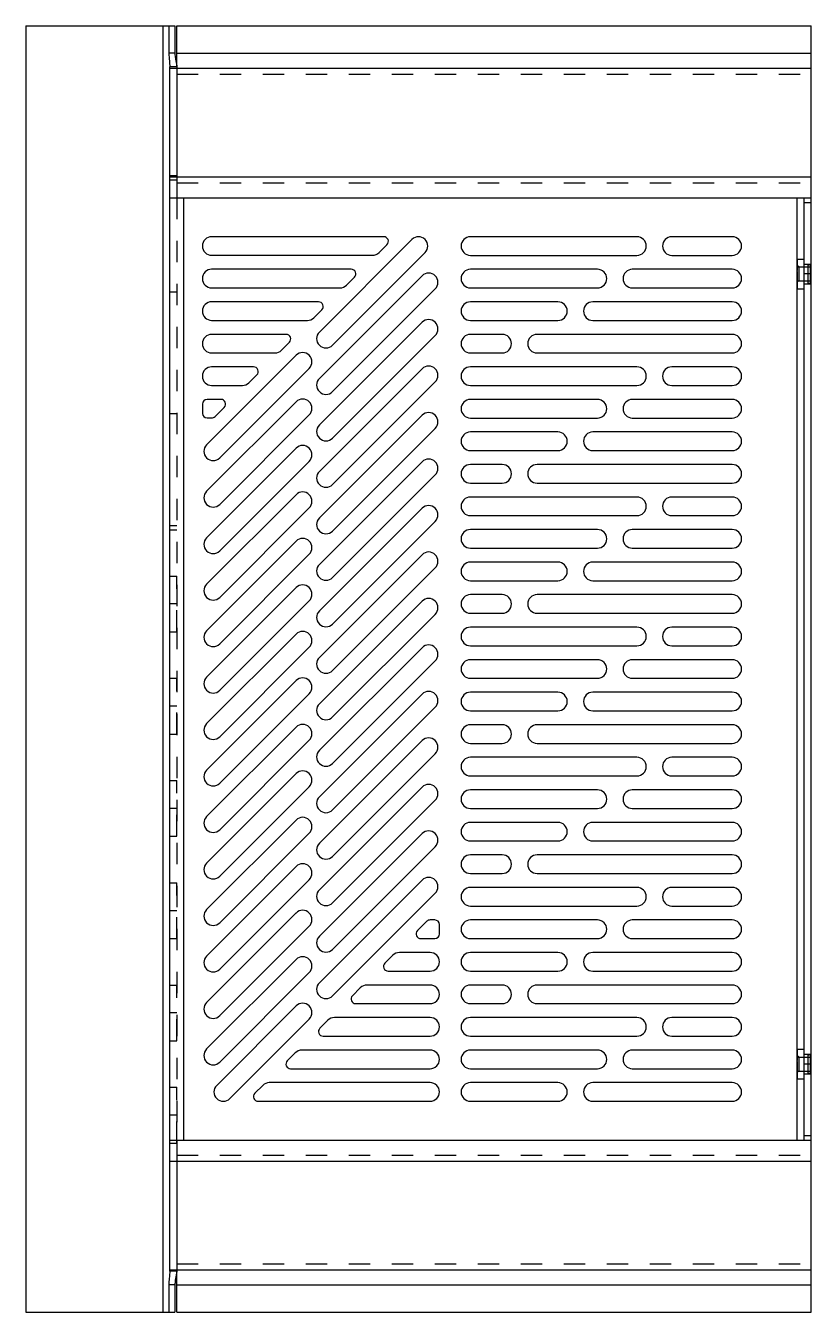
# Model space of a CAD drawing. Header units: millimetres. Extents: x -177 to 18421, y -5017 to 3255.
# Drawn here: x 7465.6 to 7634.6, y -2941.9 to -2665.1 of the extents above; entities that cross this region are included whole.
import ezdxf

# ---------------------------------------------------------------- set-up
doc = ezdxf.new("R2010")
doc.units = ezdxf.units.MM
doc.header["$LTSCALE"] = 46.255
doc.linetypes.add('HIDDEN', pattern=[0.2, 0.1, -0.1])
doc.layers.get('0').update_dxf_attribs({"linetype": 'CONTINUOUS'})
doc.layers.add('02___PRT_ALL_AXES', color=7, linetype='CONTINUOUS')
doc.layers.add('DEFAULT_2', color=8, linetype='HIDDEN')

msp = doc.modelspace()

# ---------------------------------------------------------------- linework, layer by layer
at = {"color": 7, "linetype": 'Continuous'}
for p, q in [((7465.567, -2665.137), (7465.567, -2941.94)), ((7465.567, -2665.137), (7497.665, -2665.137)), ((7495.067, -2665.137), (7495.067, -2941.94)), ((7496.366, -2665.137), (7496.366, -2671.036)), ((7498.067, -2674.011), (7498.067, -2665.137)), ((7498.067, -2665.137), (7634.567, -2665.137)), ((7634.567, -2702.155), (7634.567, -2665.137)), ((7497.665, -2671.036), (7496.366, -2671.036)), ((7498.067, -2671.036), (7634.567, -2671.036)), ((7496.567, -2933.066), (7496.567, -2674.011)), ((7498.067, -2674.011), (7496.567, -2674.011)), ((7496.567, -2674.241), (7634.567, -2674.241)), ((7496.567, -2697.652), (7634.567, -2697.652)), ((7496.567, -2702.155), (7634.567, -2702.155)), ((7499.567, -2904.921), (7499.567, -2702.155)), ((7631.567, -2718.538), (7631.567, -2702.155)), ((7633.067, -2904.921), (7633.067, -2702.155)), ((7633.067, -2703.155), (7634.567, -2703.155)), ((7542.582, -2710.535), (7505.567, -2710.535)), ((7548.653, -2711.121), (7528.738, -2731.035)), ((7541.582, -2713.95), (7543.289, -2712.242)), ((7597.067, -2710.538), (7561.238, -2710.538)), ((7617.567, -2710.538), (7604.567, -2710.538)), ((7505.567, -2714.535), (7540.167, -2714.535)), ((7531.567, -2733.864), (7551.481, -2713.95)), ((7561.238, -2714.538), (7597.067, -2714.538)), ((7604.567, -2714.538), (7617.567, -2714.538)), ((7535.582, -2717.535), (7505.567, -2717.535)), ((7588.567, -2717.538), (7561.238, -2717.538)), ((7617.567, -2717.538), (7596.067, -2717.538)), ((7631.567, -2715.515), (7631.617, -2715.515)), ((7631.567, -2715.606), (7631.617, -2715.606)), ((7631.567, -2715.682), (7631.617, -2715.682)), ((7631.567, -2716.203), (7631.617, -2716.203)), ((7631.567, -2716.215), (7631.617, -2716.215)), ((7631.567, -2716.253), (7631.617, -2716.253)), ((7631.567, -2716.26), (7631.617, -2716.26)), ((7631.567, -2716.262), (7631.617, -2716.262)), ((7631.567, -2716.273), (7631.617, -2716.273)), ((7631.567, -2716.7), (7631.617, -2716.7)), ((7631.567, -2716.762), (7631.617, -2716.762)), ((7631.567, -2716.909), (7631.617, -2716.909)), ((7631.567, -2716.996), (7631.617, -2716.996)), ((7631.567, -2717.152), (7631.617, -2717.152)), ((7631.567, -2717.22), (7631.617, -2717.22)), ((7631.567, -2718.157), (7631.617, -2718.157)), ((7631.567, -2718.172), (7631.617, -2718.172)), ((7631.617, -2715.682), (7631.617, -2715.515)), ((7631.617, -2716.273), (7631.617, -2716.203)), ((7631.617, -2716.7), (7631.617, -2716.762)), ((7631.617, -2716.909), (7631.617, -2716.996)), ((7631.617, -2717.152), (7631.617, -2717.22)), ((7631.617, -2718.259), (7631.617, -2718.157)), ((7550.824, -2718.95), (7528.738, -2741.035)), ((7534.582, -2720.95), (7536.289, -2719.242)), ((7631.567, -2718.259), (7631.617, -2718.259)), ((7505.567, -2721.535), (7533.167, -2721.535)), ((7531.567, -2743.864), (7553.653, -2721.778)), ((7561.238, -2721.538), (7588.567, -2721.538)), ((7596.067, -2721.538), (7617.567, -2721.538)), ((7631.567, -2888.538), (7631.567, -2721.713)), ((7528.582, -2724.535), (7505.567, -2724.535)), ((7527.582, -2727.95), (7529.289, -2726.242)), ((7580.067, -2724.538), (7561.238, -2724.538)), ((7617.567, -2724.538), (7587.567, -2724.538)), ((7505.567, -2728.535), (7526.167, -2728.535)), ((7550.824, -2728.95), (7528.738, -2751.035)), ((7561.238, -2728.538), (7580.067, -2728.538)), ((7587.567, -2728.538), (7617.567, -2728.538)), ((7521.582, -2731.535), (7505.567, -2731.535)), ((7531.567, -2753.864), (7553.653, -2731.778)), ((7568.067, -2731.538), (7561.238, -2731.538)), ((7617.567, -2731.538), (7575.567, -2731.538)), ((7520.582, -2734.95), (7522.289, -2733.242)), ((7523.738, -2736.035), (7504.481, -2755.293)), ((7505.567, -2735.535), (7519.167, -2735.535)), ((7561.238, -2735.538), (7568.067, -2735.538)), ((7575.567, -2735.538), (7617.567, -2735.538)), ((7514.582, -2738.535), (7505.567, -2738.535)), ((7507.31, -2758.121), (7526.567, -2738.864)), ((7513.582, -2741.95), (7515.289, -2740.242)), ((7550.824, -2738.95), (7528.738, -2761.035)), ((7597.067, -2738.538), (7561.238, -2738.538)), ((7617.567, -2738.538), (7604.567, -2738.538)), ((7505.567, -2742.535), (7512.167, -2742.535)), ((7531.567, -2763.864), (7553.653, -2741.778)), ((7561.238, -2742.538), (7597.067, -2742.538)), ((7604.567, -2742.538), (7617.567, -2742.538)), ((7507.582, -2745.535), (7504.567, -2745.535)), ((7588.567, -2745.538), (7561.238, -2745.538)), ((7617.567, -2745.538), (7596.067, -2745.538)), ((7503.567, -2746.535), (7503.567, -2748.535)), ((7523.738, -2746.035), (7504.481, -2765.293)), ((7506.289, -2749.242), (7508.289, -2747.242)), ((7504.567, -2749.535), (7505.582, -2749.535)), ((7507.31, -2768.121), (7526.567, -2748.864)), ((7550.824, -2748.95), (7528.738, -2771.035)), ((7561.238, -2749.538), (7588.567, -2749.538)), ((7596.067, -2749.538), (7617.567, -2749.538)), ((7531.567, -2773.864), (7553.653, -2751.778)), ((7580.067, -2752.538), (7561.238, -2752.538)), ((7617.567, -2752.538), (7587.567, -2752.538)), ((7523.738, -2756.035), (7504.481, -2775.293)), ((7561.238, -2756.538), (7580.067, -2756.538)), ((7587.567, -2756.538), (7617.567, -2756.538)), ((7507.31, -2778.121), (7526.567, -2758.864)), ((7550.824, -2758.95), (7528.738, -2781.035)), ((7568.067, -2759.538), (7561.238, -2759.538)), ((7617.567, -2759.538), (7575.567, -2759.538)), ((7531.567, -2783.864), (7553.653, -2761.778)), ((7561.238, -2763.538), (7568.067, -2763.538)), ((7575.567, -2763.538), (7617.567, -2763.538)), ((7523.738, -2766.035), (7504.481, -2785.293)), ((7597.067, -2766.538), (7561.238, -2766.538)), ((7617.567, -2766.538), (7604.567, -2766.538)), ((7507.31, -2788.121), (7526.567, -2768.864)), ((7550.824, -2768.95), (7528.738, -2791.035)), ((7561.238, -2770.538), (7597.067, -2770.538)), ((7604.567, -2770.538), (7617.567, -2770.538)), ((7531.567, -2793.864), (7553.653, -2771.778)), ((7588.567, -2773.538), (7561.238, -2773.538)), ((7617.567, -2773.538), (7596.067, -2773.538)), ((7523.738, -2776.035), (7504.481, -2795.293)), ((7507.31, -2798.121), (7526.567, -2778.864)), ((7550.824, -2778.95), (7528.738, -2801.035)), ((7561.238, -2777.538), (7588.567, -2777.538)), ((7596.067, -2777.538), (7617.567, -2777.538)), ((7531.567, -2803.864), (7553.653, -2781.778)), ((7580.067, -2780.538), (7561.238, -2780.538)), ((7617.567, -2780.538), (7587.567, -2780.538)), ((7561.238, -2784.538), (7580.067, -2784.538)), ((7587.567, -2784.538), (7617.567, -2784.538)), ((7523.738, -2786.035), (7504.481, -2805.293)), ((7507.31, -2808.121), (7526.567, -2788.864)), ((7550.824, -2788.95), (7528.738, -2811.035)), ((7568.067, -2787.538), (7561.238, -2787.538)), ((7617.567, -2787.538), (7575.567, -2787.538)), ((7531.567, -2813.864), (7553.653, -2791.778)), ((7561.238, -2791.538), (7568.067, -2791.538)), ((7575.567, -2791.538), (7617.567, -2791.538)), ((7597.067, -2794.538), (7561.238, -2794.538)), ((7617.567, -2794.538), (7604.567, -2794.538)), ((7523.738, -2796.035), (7504.481, -2815.293)), ((7507.31, -2818.121), (7526.567, -2798.864)), ((7550.824, -2798.95), (7528.738, -2821.035)), ((7561.238, -2798.538), (7597.067, -2798.538)), ((7604.567, -2798.538), (7617.567, -2798.538)), ((7531.567, -2823.864), (7553.653, -2801.778)), ((7588.567, -2801.538), (7561.238, -2801.538)), ((7617.567, -2801.538), (7596.067, -2801.538)), ((7523.738, -2806.035), (7504.481, -2825.293)), ((7561.238, -2805.538), (7588.567, -2805.538)), ((7596.067, -2805.538), (7617.567, -2805.538)), ((7507.31, -2828.121), (7526.567, -2808.864)), ((7550.824, -2808.95), (7528.738, -2831.035)), ((7580.067, -2808.538), (7561.238, -2808.538)), ((7617.567, -2808.538), (7587.567, -2808.538)), ((7531.567, -2833.864), (7553.653, -2811.778)), ((7561.238, -2812.538), (7580.067, -2812.538)), ((7587.567, -2812.538), (7617.567, -2812.538)), ((7523.738, -2816.035), (7504.481, -2835.293)), ((7568.067, -2815.538), (7561.238, -2815.538)), ((7617.567, -2815.538), (7575.567, -2815.538)), ((7507.31, -2838.121), (7526.567, -2818.864)), ((7550.824, -2818.95), (7528.738, -2841.035)), ((7561.238, -2819.538), (7568.067, -2819.538)), ((7575.567, -2819.538), (7617.567, -2819.538)), ((7531.567, -2843.864), (7553.653, -2821.778)), ((7597.067, -2822.538), (7561.238, -2822.538)), ((7617.567, -2822.538), (7604.567, -2822.538)), ((7523.738, -2826.035), (7504.481, -2845.293)), ((7507.31, -2848.121), (7526.567, -2828.864)), ((7561.238, -2826.538), (7597.067, -2826.538)), ((7604.567, -2826.538), (7617.567, -2826.538)), ((7550.824, -2828.95), (7528.738, -2851.035)), ((7588.567, -2829.538), (7561.238, -2829.538)), ((7617.567, -2829.538), (7596.067, -2829.538)), ((7531.567, -2853.864), (7553.653, -2831.778)), ((7561.238, -2833.538), (7588.567, -2833.538)), ((7596.067, -2833.538), (7617.567, -2833.538)), ((7523.738, -2836.035), (7504.481, -2855.293)), ((7580.067, -2836.538), (7561.238, -2836.538)), ((7617.567, -2836.538), (7587.567, -2836.538)), ((7507.31, -2858.121), (7526.567, -2838.864)), ((7550.824, -2838.95), (7528.738, -2861.035)), ((7531.567, -2863.864), (7553.653, -2841.778)), ((7561.238, -2840.538), (7580.067, -2840.538)), ((7587.567, -2840.538), (7617.567, -2840.538)), ((7568.067, -2843.538), (7561.238, -2843.538)), ((7617.567, -2843.538), (7575.567, -2843.538)), ((7523.738, -2846.035), (7504.481, -2865.293)), ((7561.238, -2847.538), (7568.067, -2847.538)), ((7575.567, -2847.538), (7617.567, -2847.538)), ((7507.31, -2868.121), (7526.567, -2848.864)), ((7550.824, -2848.95), (7528.738, -2871.035)), ((7597.067, -2850.538), (7561.238, -2850.538)), ((7617.567, -2850.538), (7604.567, -2850.538)), ((7531.567, -2873.864), (7553.653, -2851.778)), ((7523.738, -2856.035), (7504.481, -2875.293)), ((7561.238, -2854.538), (7597.067, -2854.538)), ((7604.567, -2854.538), (7617.567, -2854.538)), ((7507.31, -2878.121), (7526.567, -2858.864)), ((7551.845, -2857.828), (7549.845, -2859.828)), ((7553.567, -2857.535), (7552.552, -2857.535)), ((7554.567, -2860.535), (7554.567, -2858.535)), ((7588.567, -2857.538), (7561.238, -2857.538)), ((7617.567, -2857.538), (7596.067, -2857.538)), ((7550.552, -2861.535), (7553.567, -2861.535)), ((7561.238, -2861.538), (7588.567, -2861.538)), ((7596.067, -2861.538), (7617.567, -2861.538)), ((7552.567, -2864.535), (7545.966, -2864.535)), ((7580.067, -2864.538), (7561.238, -2864.538)), ((7617.567, -2864.538), (7587.567, -2864.538)), ((7523.738, -2866.035), (7504.481, -2885.293)), ((7544.552, -2865.121), (7542.845, -2866.828)), ((7507.31, -2888.121), (7526.567, -2868.864)), ((7543.552, -2868.535), (7552.567, -2868.535)), ((7561.238, -2868.538), (7580.067, -2868.538)), ((7587.567, -2868.538), (7617.567, -2868.538)), ((7537.552, -2872.121), (7535.845, -2873.828)), ((7552.567, -2871.535), (7538.966, -2871.535)), ((7568.067, -2871.538), (7561.238, -2871.538)), ((7617.567, -2871.538), (7575.567, -2871.538)), ((7536.552, -2875.535), (7552.567, -2875.535)), ((7561.238, -2875.538), (7568.067, -2875.538)), ((7575.567, -2875.538), (7617.567, -2875.538)), ((7523.738, -2876.035), (7506.653, -2893.121)), ((7552.567, -2878.535), (7531.966, -2878.535)), ((7597.067, -2878.538), (7561.238, -2878.538)), ((7617.567, -2878.538), (7604.567, -2878.538)), ((7509.481, -2895.95), (7526.567, -2878.864)), ((7530.552, -2879.121), (7528.845, -2880.828)), ((7529.552, -2882.535), (7552.567, -2882.535)), ((7561.238, -2882.538), (7597.067, -2882.538)), ((7604.567, -2882.538), (7617.567, -2882.538)), ((7523.552, -2886.121), (7521.845, -2887.828)), ((7552.567, -2885.535), (7524.966, -2885.535)), ((7588.567, -2885.538), (7561.238, -2885.538)), ((7617.567, -2885.538), (7596.067, -2885.538)), ((7631.567, -2885.515), (7631.617, -2885.515)), ((7631.567, -2885.606), (7631.617, -2885.606)), ((7631.567, -2885.682), (7631.617, -2885.682)), ((7631.567, -2886.203), (7631.617, -2886.203)), ((7631.567, -2886.215), (7631.617, -2886.215)), ((7631.567, -2886.253), (7631.617, -2886.253)), ((7631.567, -2886.26), (7631.617, -2886.26)), ((7631.567, -2886.262), (7631.617, -2886.262)), ((7631.567, -2886.273), (7631.617, -2886.273)), ((7631.567, -2886.7), (7631.617, -2886.7)), ((7631.567, -2886.762), (7631.617, -2886.762)), ((7631.567, -2886.909), (7631.617, -2886.909)), ((7631.567, -2886.996), (7631.617, -2886.996)), ((7631.617, -2885.682), (7631.617, -2885.515)), ((7631.617, -2886.273), (7631.617, -2886.203)), ((7631.617, -2886.7), (7631.617, -2886.762)), ((7631.617, -2886.909), (7631.617, -2886.996)), ((7522.552, -2889.535), (7552.567, -2889.535)), ((7561.238, -2889.538), (7588.567, -2889.538)), ((7596.067, -2889.538), (7617.567, -2889.538)), ((7631.567, -2887.152), (7631.617, -2887.152)), ((7631.567, -2887.22), (7631.617, -2887.22)), ((7631.567, -2888.157), (7631.617, -2888.157)), ((7631.567, -2888.172), (7631.617, -2888.172)), ((7631.567, -2888.259), (7631.617, -2888.259)), ((7631.617, -2887.152), (7631.617, -2887.22)), ((7631.617, -2888.259), (7631.617, -2888.157)), ((7552.567, -2892.535), (7517.966, -2892.535)), ((7580.067, -2892.538), (7561.238, -2892.538)), ((7617.567, -2892.538), (7587.567, -2892.538)), ((7631.567, -2904.921), (7631.567, -2891.713)), ((7516.552, -2893.121), (7514.845, -2894.828)), ((7515.552, -2896.535), (7552.567, -2896.535)), ((7561.238, -2896.538), (7580.067, -2896.538)), ((7587.567, -2896.538), (7617.567, -2896.538)), ((7496.567, -2904.921), (7634.567, -2904.921)), ((7633.067, -2903.921), (7634.567, -2903.921)), ((7634.567, -2941.94), (7634.567, -2904.921)), ((7496.567, -2909.425), (7634.567, -2909.425)), ((7496.567, -2932.836), (7634.567, -2932.836)), ((7498.067, -2933.066), (7496.567, -2933.066)), ((7498.067, -2941.94), (7498.067, -2933.066)), ((7497.665, -2936.041), (7496.366, -2936.041)), ((7496.366, -2936.041), (7496.366, -2941.94)), ((7498.067, -2936.041), (7634.567, -2936.041)), ((7465.567, -2941.94), (7497.665, -2941.94)), ((7498.067, -2941.94), (7634.567, -2941.94))]:
    msp.add_line(p, q, dxfattribs=at)
at = {"color": 3, "linetype": 'Continuous'}
for p, q in [((7497.665, -2665.137), (7497.665, -2671.036)), ((7498.067, -2674.011), (7498.067, -2702.155)), ((7634.567, -2904.921), (7634.567, -2702.155)), ((7498.067, -2904.921), (7498.067, -2933.066)), ((7497.665, -2936.041), (7497.665, -2941.94))]:
    msp.add_line(p, q, dxfattribs=at)
at = {"color": 7, "linetype": 'Continuous'}
for centre, radius, start, end in [((7505.567, -2712.535), 2, 90, 270), ((7542.582, -2711.535), 1, 315, 90), ((7550.067, -2712.535), 2, 315, 135), ((7561.238, -2712.538), 2, 90, 270), ((7597.067, -2712.538), 2, 270, 90), ((7604.567, -2712.538), 2, 90, 270), ((7617.567, -2712.538), 2, 270, 90), ((7540.167, -2712.535), 2, 270, 315), ((7505.567, -2719.535), 2, 90, 270), ((7535.582, -2718.535), 1, 315, 90), ((7561.238, -2719.538), 2, 90, 270), ((7588.567, -2719.538), 2, 270, 90), ((7596.067, -2719.538), 2, 90, 270), ((7617.567, -2719.538), 2, 270, 90), ((7533.167, -2719.535), 2, 270, 315), ((7552.238, -2720.364), 2, 315, 135), ((7505.567, -2726.535), 2, 90, 270), ((7528.582, -2725.535), 1, 315, 90), ((7561.238, -2726.538), 2, 90, 270), ((7580.067, -2726.538), 2, 270, 90), ((7587.567, -2726.538), 2, 90, 270), ((7617.567, -2726.538), 2, 270, 90), ((7526.167, -2726.535), 2, 270, 315), ((7552.238, -2730.364), 2, 315, 135), ((7505.567, -2733.535), 2, 90, 270), ((7521.582, -2732.535), 1, 315, 90), ((7530.153, -2732.45), 2, 135, 315), ((7561.238, -2733.538), 2, 90, 270), ((7568.067, -2733.538), 2, 270, 90), ((7575.567, -2733.538), 2, 90, 270), ((7617.567, -2733.538), 2, 270, 90), ((7519.167, -2733.535), 2, 270, 315), ((7525.153, -2737.45), 2, 315, 135), ((7505.567, -2740.535), 2, 90, 270), ((7514.582, -2739.535), 1, 315, 90), ((7552.238, -2740.364), 2, 315, 135), ((7561.238, -2740.538), 2, 90, 270), ((7597.067, -2740.538), 2, 270, 90), ((7604.567, -2740.538), 2, 90, 270), ((7617.567, -2740.538), 2, 270, 90), ((7512.167, -2740.535), 2, 270, 315), ((7530.153, -2742.45), 2, 135, 315), ((7504.567, -2746.535), 1, 90, 180), ((7507.582, -2746.535), 1, 315, 90), ((7525.153, -2747.45), 2, 315, 135), ((7561.238, -2747.538), 2, 90, 270), ((7588.567, -2747.538), 2, 270, 90), ((7596.067, -2747.538), 2, 90, 270), ((7617.567, -2747.538), 2, 270, 90), ((7504.567, -2748.535), 1, 180, 270), ((7552.238, -2750.364), 2, 315, 135), ((7505.582, -2748.535), 1, 270, 315), ((7530.153, -2752.45), 2, 135, 315), ((7561.238, -2754.538), 2, 90, 270), ((7580.067, -2754.538), 2, 270, 90), ((7587.567, -2754.538), 2, 90, 270), ((7617.567, -2754.538), 2, 270, 90), ((7505.895, -2756.707), 2, 135, 315), ((7525.153, -2757.45), 2, 315, 135), ((7552.238, -2760.364), 2, 315, 135), ((7561.238, -2761.538), 2, 90, 270), ((7568.067, -2761.538), 2, 270, 90), ((7575.567, -2761.538), 2, 90, 270), ((7617.567, -2761.538), 2, 270, 90), ((7530.153, -2762.45), 2, 135, 315), ((7505.895, -2766.707), 2, 135, 315), ((7525.153, -2767.45), 2, 315, 135), ((7561.238, -2768.538), 2, 90, 270), ((7597.067, -2768.538), 2, 270, 90), ((7604.567, -2768.538), 2, 90, 270), ((7617.567, -2768.538), 2, 270, 90), ((7552.238, -2770.364), 2, 315, 135), ((7530.153, -2772.45), 2, 135, 315), ((7561.238, -2775.538), 2, 90, 270), ((7588.567, -2775.538), 2, 270, 90), ((7596.067, -2775.538), 2, 90, 270), ((7617.567, -2775.538), 2, 270, 90), ((7505.895, -2776.707), 2, 135, 315), ((7525.153, -2777.45), 2, 315, 135), ((7552.238, -2780.364), 2, 315, 135), ((7530.153, -2782.45), 2, 135, 315), ((7561.238, -2782.538), 2, 90, 270), ((7580.067, -2782.538), 2, 270, 90), ((7587.567, -2782.538), 2, 90, 270), ((7617.567, -2782.538), 2, 270, 90), ((7505.895, -2786.707), 2, 135, 315), ((7525.153, -2787.45), 2, 315, 135), ((7552.238, -2790.364), 2, 315, 135), ((7561.238, -2789.538), 2, 90, 270), ((7568.067, -2789.538), 2, 270, 90), ((7575.567, -2789.538), 2, 90, 270), ((7617.567, -2789.538), 2, 270, 90), ((7530.153, -2792.45), 2, 135, 315), ((7505.895, -2796.707), 2, 135, 315), ((7525.153, -2797.45), 2, 315, 135), ((7561.238, -2796.538), 2, 90, 270), ((7597.067, -2796.538), 2, 270, 90), ((7604.567, -2796.538), 2, 90, 270), ((7617.567, -2796.538), 2, 270, 90), ((7552.238, -2800.364), 2, 315, 135), ((7530.153, -2802.45), 2, 135, 315), ((7561.238, -2803.538), 2, 90, 270), ((7588.567, -2803.538), 2, 270, 90), ((7596.067, -2803.538), 2, 90, 270), ((7617.567, -2803.538), 2, 270, 90), ((7505.895, -2806.707), 2, 135, 315), ((7525.153, -2807.45), 2, 315, 135), ((7552.238, -2810.364), 2, 315, 135), ((7561.238, -2810.538), 2, 90, 270), ((7580.067, -2810.538), 2, 270, 90), ((7587.567, -2810.538), 2, 90, 270), ((7617.567, -2810.538), 2, 270, 90), ((7530.153, -2812.45), 2, 135, 315), ((7505.895, -2816.707), 2, 135, 315), ((7525.153, -2817.45), 2, 315, 135), ((7561.238, -2817.538), 2, 90, 270), ((7568.067, -2817.538), 2, 270, 90), ((7575.567, -2817.538), 2, 90, 270), ((7617.567, -2817.538), 2, 270, 90), ((7552.238, -2820.364), 2, 315, 135), ((7530.153, -2822.45), 2, 135, 315), ((7561.238, -2824.538), 2, 90, 270), ((7597.067, -2824.538), 2, 270, 90), ((7604.567, -2824.538), 2, 90, 270), ((7617.567, -2824.538), 2, 270, 90), ((7505.895, -2826.707), 2, 135, 315), ((7525.153, -2827.45), 2, 315, 135), ((7552.238, -2830.364), 2, 315, 135), ((7530.153, -2832.45), 2, 135, 315), ((7561.238, -2831.538), 2, 90, 270), ((7588.567, -2831.538), 2, 270, 90), ((7596.067, -2831.538), 2, 90, 270), ((7617.567, -2831.538), 2, 270, 90), ((7505.895, -2836.707), 2, 135, 315), ((7525.153, -2837.45), 2, 315, 135), ((7561.238, -2838.538), 2, 90, 270), ((7580.067, -2838.538), 2, 270, 90), ((7587.567, -2838.538), 2, 90, 270), ((7617.567, -2838.538), 2, 270, 90), ((7552.238, -2840.364), 2, 315, 135), ((7530.153, -2842.45), 2, 135, 315), ((7505.895, -2846.707), 2, 135, 315), ((7525.153, -2847.45), 2, 315, 135), ((7561.238, -2845.538), 2, 90, 270), ((7568.067, -2845.538), 2, 270, 90), ((7575.567, -2845.538), 2, 90, 270), ((7617.567, -2845.538), 2, 270, 90), ((7530.153, -2852.45), 2, 135, 315), ((7552.238, -2850.364), 2, 315, 135), ((7561.238, -2852.538), 2, 90, 270), ((7597.067, -2852.538), 2, 270, 90), ((7604.567, -2852.538), 2, 90, 270), ((7617.567, -2852.538), 2, 270, 90), ((7505.895, -2856.707), 2, 135, 315), ((7525.153, -2857.45), 2, 315, 135), ((7552.552, -2858.535), 1, 90, 135), ((7553.567, -2858.535), 1, 0, 90), ((7561.238, -2859.538), 2, 90, 270), ((7588.567, -2859.538), 2, 270, 90), ((7596.067, -2859.538), 2, 90, 270), ((7617.567, -2859.538), 2, 270, 90), ((7530.153, -2862.45), 2, 135, 315), ((7550.552, -2860.535), 1, 135, 270), ((7553.567, -2860.535), 1, 270, 0), ((7545.966, -2866.535), 2, 90, 135), ((7552.567, -2866.535), 2, 270, 90), ((7561.238, -2866.538), 2, 90, 270), ((7580.067, -2866.538), 2, 270, 90), ((7587.567, -2866.538), 2, 90, 270), ((7617.567, -2866.538), 2, 270, 90), ((7505.895, -2866.707), 2, 135, 315), ((7525.153, -2867.45), 2, 315, 135), ((7543.552, -2867.535), 1, 135, 270), ((7530.153, -2872.45), 2, 135, 315), ((7538.966, -2873.535), 2, 90, 135), ((7552.567, -2873.535), 2, 270, 90), ((7561.238, -2873.538), 2, 90, 270), ((7568.067, -2873.538), 2, 270, 90), ((7575.567, -2873.538), 2, 90, 270), ((7617.567, -2873.538), 2, 270, 90), ((7505.895, -2876.707), 2, 135, 315), ((7525.153, -2877.45), 2, 315, 135), ((7536.552, -2874.535), 1, 135, 270), ((7531.966, -2880.535), 2, 90, 135), ((7552.567, -2880.535), 2, 270, 90), ((7561.238, -2880.538), 2, 90, 270), ((7597.067, -2880.538), 2, 270, 90), ((7604.567, -2880.538), 2, 90, 270), ((7617.567, -2880.538), 2, 270, 90), ((7529.552, -2881.535), 1, 135, 270), ((7505.895, -2886.707), 2, 135, 315), ((7524.966, -2887.535), 2, 90, 135), ((7552.567, -2887.535), 2, 270, 90), ((7561.238, -2887.538), 2, 90, 270), ((7588.567, -2887.538), 2, 270, 90), ((7596.067, -2887.538), 2, 90, 270), ((7617.567, -2887.538), 2, 270, 90), ((7522.552, -2888.535), 1, 135, 270), ((7517.966, -2894.535), 2, 90, 135), ((7552.567, -2894.535), 2, 270, 90), ((7561.238, -2894.538), 2, 90, 270), ((7580.067, -2894.538), 2, 270, 90), ((7587.567, -2894.538), 2, 90, 270), ((7617.567, -2894.538), 2, 270, 90), ((7508.067, -2894.535), 2, 135, 315), ((7515.552, -2895.535), 1, 135, 270)]:
    msp.add_arc(centre, radius, start, end, dxfattribs=at)
for points, knots in [([(7496.366, -2671.036), (7496.366, -2671.598), (7496.434, -2672.591), (7496.567, -2673.579), (7496.567, -2674.011)], [0, 0, 0, 0, 0.565601, 1, 1, 1, 1]), ([(7496.552, -2933.434), (7496.524, -2933.817), (7496.419, -2934.682), (7496.366, -2935.553), (7496.366, -2936.041)], [0, 0, 0, 0, 0.4408214, 1, 1, 1, 1])]:
    msp.add_open_spline(points, degree=3, knots=knots, dxfattribs=at)
at = {"color": 3, "linetype": 'Continuous'}
for points, knots in [([(7497.665, -2671.036), (7497.665, -2671.156), (7497.678, -2671.616), (7497.74, -2672.074), (7497.8, -2672.409)], [0, 0, 0, 0, 0.2600333, 1, 1, 1, 1]), ([(7497.92, -2673.015), (7497.939, -2673.108), (7498.006, -2673.436), (7498.067, -2673.77), (7498.067, -2674.011)], [0, 0, 0, 0, 0.2819204, 1, 1, 1, 1]), ([(7497.962, -2933.858), (7497.946, -2933.934), (7497.879, -2934.263), (7497.812, -2934.592), (7497.77, -2934.846)], [0, 0, 0, 0, 0.2324478, 1, 1, 1, 1]), ([(7497.77, -2934.846), (7497.755, -2934.938), (7497.695, -2935.333), (7497.665, -2935.734), (7497.665, -2936.041)], [0, 0, 0, 0, 0.2334108, 1, 1, 1, 1])]:
    msp.add_open_spline(points, degree=3, knots=knots, dxfattribs=at)
for points in [[(7497.8, -2672.409), (7497.837, -2672.611), (7497.879, -2672.813), (7497.92, -2673.015)], [(7498.037, -2933.434), (7498.016, -2933.576), (7497.99, -2933.717), (7497.962, -2933.858)], [(7498.067, -2933.066), (7498.067, -2933.189), (7498.054, -2933.312), (7498.037, -2933.434)]]:
    msp.add_open_spline(points, degree=3, dxfattribs=at)
at = {"color": 7, "linetype": 'Continuous'}
msp.add_open_spline([(7496.567, -2933.066), (7496.567, -2933.188), (7496.56, -2933.311), (7496.552, -2933.434)], degree=3, dxfattribs=at)
at = {"layer": '02___PRT_ALL_AXES', "color": 7, "linetype": 'Continuous'}
for p, q in [((7631.567, -2715.363), (7633.067, -2715.363)), ((7631.567, -2718.538), (7631.567, -2721.713)), ((7631.567, -2721.713), (7633.067, -2721.713)), ((7631.567, -2885.363), (7633.067, -2885.363)), ((7631.567, -2888.538), (7631.567, -2891.713)), ((7631.567, -2891.713), (7633.067, -2891.713))]:
    msp.add_line(p, q, dxfattribs=at)
at = {"layer": '02___PRT_ALL_AXES', "color": 8, "linetype": 'HIDDEN'}
for p, q in [((7633.067, -2721.713), (7633.067, -2715.363)), ((7631.867, -2717.038), (7634.437, -2717.038)), ((7633.067, -2716.428), (7633.917, -2716.428)), ((7633.067, -2716.438), (7634.567, -2716.438)), ((7633.917, -2716.628), (7634.307, -2716.428)), ((7633.917, -2720.648), (7633.917, -2716.428)), ((7634.307, -2716.428), (7634.307, -2720.648)), ((7634.307, -2716.428), (7634.437, -2716.428)), ((7634.437, -2720.648), (7634.437, -2716.428)), ((7634.567, -2720.638), (7634.567, -2716.438)), ((7631.867, -2720.038), (7634.437, -2720.038)), ((7634.567, -2718.538), (7633.067, -2718.538)), ((7633.067, -2720.638), (7634.567, -2720.638)), ((7633.067, -2720.648), (7633.917, -2720.648)), ((7633.917, -2720.448), (7634.307, -2720.648)), ((7634.307, -2720.648), (7634.437, -2720.648)), ((7496.567, -2795.538), (7496.567, -2783.538)), ((7496.567, -2783.538), (7498.067, -2783.538)), ((7498.067, -2795.538), (7498.067, -2783.538)), ((7498.067, -2789.538), (7496.567, -2789.538)), ((7496.567, -2795.538), (7498.067, -2795.538)), ((7496.567, -2817.538), (7496.567, -2805.538)), ((7496.567, -2805.538), (7498.067, -2805.538)), ((7498.067, -2817.538), (7498.067, -2805.538)), ((7498.067, -2811.538), (7496.567, -2811.538)), ((7496.567, -2817.538), (7498.067, -2817.538)), ((7496.567, -2839.538), (7496.567, -2827.538)), ((7496.567, -2827.538), (7498.067, -2827.538)), ((7498.067, -2839.538), (7498.067, -2827.538)), ((7498.067, -2833.538), (7496.567, -2833.538)), ((7496.567, -2839.538), (7498.067, -2839.538)), ((7496.567, -2861.538), (7496.567, -2849.538)), ((7496.567, -2849.538), (7498.067, -2849.538)), ((7498.067, -2861.538), (7498.067, -2849.538)), ((7498.067, -2855.538), (7496.567, -2855.538)), ((7496.567, -2861.538), (7498.067, -2861.538)), ((7496.567, -2871.538), (7498.067, -2871.538)), ((7496.567, -2883.538), (7496.567, -2871.538)), ((7498.067, -2883.538), (7498.067, -2871.538)), ((7498.067, -2877.538), (7496.567, -2877.538)), ((7496.567, -2883.538), (7498.067, -2883.538)), ((7631.867, -2887.038), (7634.437, -2887.038)), ((7633.067, -2891.713), (7633.067, -2885.363)), ((7633.067, -2886.428), (7633.917, -2886.428)), ((7633.067, -2886.438), (7634.567, -2886.438)), ((7633.917, -2890.648), (7633.917, -2886.428)), ((7633.917, -2886.628), (7634.307, -2886.428)), ((7634.307, -2886.428), (7634.437, -2886.428)), ((7634.307, -2886.428), (7634.307, -2890.648)), ((7634.437, -2890.648), (7634.437, -2886.428)), ((7634.567, -2890.638), (7634.567, -2886.438)), ((7634.567, -2888.538), (7633.067, -2888.538)), ((7631.867, -2890.038), (7634.437, -2890.038)), ((7633.067, -2890.638), (7634.567, -2890.638)), ((7633.067, -2890.648), (7633.917, -2890.648)), ((7633.917, -2890.448), (7634.307, -2890.648)), ((7634.307, -2890.648), (7634.437, -2890.648)), ((7496.567, -2893.538), (7498.067, -2893.538)), ((7496.567, -2905.538), (7496.567, -2893.538)), ((7498.067, -2905.538), (7498.067, -2893.538)), ((7498.067, -2899.538), (7496.567, -2899.538)), ((7496.567, -2905.538), (7498.067, -2905.538))]:
    msp.add_line(p, q, dxfattribs=at)
at = {"layer": 'DEFAULT_2', "color": 8, "linetype": 'HIDDEN'}
for p, q in [((7498.067, -2675.54), (7634.567, -2675.54)), ((7498.067, -2697.438), (7496.567, -2697.438)), ((7498.067, -2698.359), (7496.567, -2698.359)), ((7498.067, -2698.951), (7634.567, -2698.951)), ((7498.067, -2702.155), (7498.067, -2904.921)), ((7631.567, -2715.737), (7631.617, -2715.737)), ((7631.567, -2715.774), (7631.617, -2715.774)), ((7631.567, -2716.055), (7631.617, -2716.055)), ((7631.567, -2716.105), (7631.617, -2716.105)), ((7631.567, -2716.12), (7631.617, -2716.12)), ((7631.567, -2716.137), (7631.617, -2716.137)), ((7631.567, -2716.179), (7631.617, -2716.179)), ((7631.567, -2716.181), (7631.617, -2716.181)), ((7631.567, -2716.185), (7631.617, -2716.185)), ((7631.567, -2716.186), (7631.617, -2716.186)), ((7631.567, -2716.207), (7631.617, -2716.207)), ((7631.567, -2716.21), (7631.617, -2716.21)), ((7631.567, -2716.213), (7631.617, -2716.213)), ((7631.567, -2716.219), (7631.617, -2716.219)), ((7631.567, -2716.246), (7631.617, -2716.246)), ((7631.567, -2716.289), (7631.617, -2716.289)), ((7631.567, -2716.296), (7631.617, -2716.296)), ((7631.567, -2716.302), (7631.617, -2716.302)), ((7631.567, -2716.303), (7631.617, -2716.303)), ((7631.567, -2716.314), (7631.617, -2716.314)), ((7631.567, -2716.315), (7631.617, -2716.315)), ((7631.567, -2716.322), (7631.617, -2716.322)), ((7631.567, -2716.341), (7631.617, -2716.341)), ((7631.567, -2716.357), (7631.617, -2716.357)), ((7631.567, -2716.358), (7631.617, -2716.358)), ((7631.567, -2716.368), (7631.617, -2716.368)), ((7631.567, -2716.381), (7631.617, -2716.381)), ((7631.567, -2716.384), (7631.617, -2716.384)), ((7631.567, -2716.388), (7631.617, -2716.388)), ((7631.567, -2716.399), (7631.617, -2716.399)), ((7631.567, -2716.4), (7631.617, -2716.4)), ((7631.567, -2716.408), (7631.617, -2716.408)), ((7631.567, -2716.411), (7631.617, -2716.411)), ((7631.567, -2716.43), (7631.617, -2716.43)), ((7631.567, -2716.432), (7631.617, -2716.432)), ((7631.567, -2716.434), (7631.617, -2716.434)), ((7631.567, -2716.436), (7631.617, -2716.436)), ((7631.567, -2716.444), (7631.617, -2716.444)), ((7631.567, -2716.448), (7631.617, -2716.448)), ((7631.567, -2716.456), (7631.617, -2716.456)), ((7631.567, -2716.458), (7631.617, -2716.458)), ((7631.567, -2716.48), (7631.617, -2716.48)), ((7631.567, -2716.493), (7631.617, -2716.493)), ((7631.567, -2716.506), (7631.617, -2716.506)), ((7631.567, -2716.508), (7631.617, -2716.508)), ((7631.567, -2716.516), (7631.617, -2716.516)), ((7631.567, -2716.52), (7631.617, -2716.52)), ((7631.567, -2716.522), (7631.617, -2716.522)), ((7631.567, -2716.524), (7631.617, -2716.524)), ((7631.567, -2716.534), (7631.617, -2716.534)), ((7631.567, -2716.537), (7631.617, -2716.537)), ((7631.567, -2716.56), (7631.617, -2716.56)), ((7631.567, -2716.563), (7631.617, -2716.563)), ((7631.567, -2716.594), (7631.617, -2716.594)), ((7631.567, -2716.601), (7631.617, -2716.601)), ((7631.567, -2716.614), (7631.617, -2716.614)), ((7631.567, -2716.616), (7631.617, -2716.616)), ((7631.567, -2716.622), (7631.617, -2716.622)), ((7631.567, -2716.647), (7631.617, -2716.647)), ((7631.567, -2716.656), (7631.617, -2716.656)), ((7631.567, -2716.659), (7631.617, -2716.659)), ((7631.567, -2716.69), (7631.617, -2716.69)), ((7631.567, -2716.717), (7631.617, -2716.717)), ((7631.867, -2717.038), (7631.567, -2716.738)), ((7631.567, -2716.753), (7631.617, -2716.753)), ((7631.567, -2716.81), (7631.617, -2716.81)), ((7631.567, -2716.813), (7631.617, -2716.813)), ((7631.567, -2716.868), (7631.617, -2716.868)), ((7631.567, -2716.878), (7631.617, -2716.878)), ((7631.567, -2716.896), (7631.617, -2716.896)), ((7631.567, -2716.903), (7631.617, -2716.903)), ((7631.567, -2716.925), (7631.617, -2716.925)), ((7631.567, -2716.93), (7631.617, -2716.93)), ((7631.567, -2716.939), (7631.617, -2716.939)), ((7631.567, -2716.954), (7631.617, -2716.954)), ((7631.567, -2716.971), (7631.617, -2716.971)), ((7631.567, -2716.993), (7631.617, -2716.993)), ((7631.567, -2717.006), (7631.617, -2717.006)), ((7631.567, -2717.016), (7631.617, -2717.016)), ((7631.567, -2717.02), (7631.617, -2717.02)), ((7631.567, -2717.151), (7631.617, -2717.151)), ((7631.567, -2717.192), (7631.617, -2717.192)), ((7631.567, -2717.29), (7631.617, -2717.29)), ((7631.567, -2717.541), (7631.617, -2717.541)), ((7631.567, -2717.601), (7631.617, -2717.601)), ((7631.567, -2717.615), (7631.617, -2717.615)), ((7631.567, -2717.637), (7631.617, -2717.637)), ((7631.567, -2717.712), (7631.617, -2717.712)), ((7631.567, -2717.766), (7631.617, -2717.766)), ((7631.567, -2717.801), (7631.617, -2717.801)), ((7631.567, -2717.996), (7631.617, -2717.996)), ((7631.567, -2718.008), (7631.617, -2718.008)), ((7631.567, -2718.012), (7631.617, -2718.012)), ((7631.567, -2718.042), (7631.617, -2718.042)), ((7631.567, -2718.053), (7631.617, -2718.053)), ((7631.567, -2718.073), (7631.617, -2718.073)), ((7631.567, -2718.08), (7631.617, -2718.08)), ((7631.567, -2718.09), (7631.617, -2718.09)), ((7631.567, -2718.091), (7631.617, -2718.091)), ((7631.567, -2718.098), (7631.617, -2718.098)), ((7631.567, -2718.1), (7631.617, -2718.1)), ((7631.567, -2718.109), (7631.617, -2718.109)), ((7631.567, -2718.112), (7631.617, -2718.112)), ((7631.567, -2718.124), (7631.617, -2718.124)), ((7631.567, -2718.153), (7631.617, -2718.153)), ((7631.567, -2718.155), (7631.617, -2718.155)), ((7631.567, -2718.156), (7631.617, -2718.156)), ((7631.567, -2718.165), (7631.617, -2718.165)), ((7631.567, -2718.182), (7631.617, -2718.182)), ((7631.617, -2716.203), (7631.617, -2715.682)), ((7631.617, -2716.7), (7631.617, -2716.273)), ((7631.617, -2716.909), (7631.617, -2716.762)), ((7631.617, -2717.152), (7631.617, -2716.996)), ((7631.617, -2717.801), (7631.617, -2717.22)), ((7631.617, -2718.157), (7631.617, -2717.996)), ((7631.867, -2717.038), (7631.867, -2720.038)), ((7631.567, -2718.205), (7631.617, -2718.205)), ((7631.567, -2718.211), (7631.617, -2718.211)), ((7631.567, -2718.212), (7631.617, -2718.212)), ((7631.567, -2718.219), (7631.617, -2718.219)), ((7631.567, -2718.251), (7631.617, -2718.251)), ((7631.567, -2718.271), (7631.617, -2718.271)), ((7631.567, -2718.277), (7631.617, -2718.277)), ((7631.567, -2718.28), (7631.617, -2718.28)), ((7631.567, -2718.294), (7631.617, -2718.294)), ((7631.567, -2718.322), (7631.617, -2718.322)), ((7631.567, -2718.323), (7631.617, -2718.323)), ((7631.567, -2718.325), (7631.617, -2718.325)), ((7631.567, -2718.332), (7631.617, -2718.332)), ((7631.567, -2718.333), (7631.617, -2718.333)), ((7631.567, -2718.339), (7631.617, -2718.339)), ((7631.567, -2718.36), (7631.617, -2718.36)), ((7631.567, -2718.367), (7631.617, -2718.367)), ((7631.567, -2718.375), (7631.617, -2718.375)), ((7631.567, -2718.386), (7631.617, -2718.386)), ((7631.567, -2718.391), (7631.617, -2718.391)), ((7631.567, -2718.393), (7631.617, -2718.393)), ((7631.567, -2718.394), (7631.617, -2718.394)), ((7631.567, -2718.399), (7631.617, -2718.399)), ((7631.567, -2718.431), (7631.617, -2718.431)), ((7631.567, -2718.439), (7631.617, -2718.439)), ((7631.567, -2718.445), (7631.617, -2718.445)), ((7631.567, -2718.461), (7631.617, -2718.461)), ((7631.567, -2718.466), (7631.617, -2718.466)), ((7631.567, -2718.472), (7631.617, -2718.472)), ((7631.567, -2718.475), (7631.617, -2718.475)), ((7631.567, -2721.713), (7631.567, -2718.538)), ((7631.867, -2720.038), (7631.567, -2720.338)), ((7631.617, -2718.475), (7631.617, -2718.259)), ((7498.067, -2722.438), (7496.567, -2722.438)), ((7498.067, -2748.638), (7496.567, -2748.638)), ((7498.067, -2772.718), (7496.567, -2772.718)), ((7498.067, -2773.638), (7496.567, -2773.638)), ((7631.567, -2885.737), (7631.617, -2885.737)), ((7631.567, -2885.774), (7631.617, -2885.774)), ((7631.567, -2886.055), (7631.617, -2886.055)), ((7631.567, -2886.105), (7631.617, -2886.105)), ((7631.567, -2886.12), (7631.617, -2886.12)), ((7631.567, -2886.137), (7631.617, -2886.137)), ((7631.567, -2886.179), (7631.617, -2886.179)), ((7631.567, -2886.181), (7631.617, -2886.181)), ((7631.567, -2886.185), (7631.617, -2886.185)), ((7631.567, -2886.186), (7631.617, -2886.186)), ((7631.567, -2886.207), (7631.617, -2886.207)), ((7631.567, -2886.21), (7631.617, -2886.21)), ((7631.567, -2886.213), (7631.617, -2886.213)), ((7631.567, -2886.219), (7631.617, -2886.219)), ((7631.567, -2886.246), (7631.617, -2886.246)), ((7631.567, -2886.289), (7631.617, -2886.289)), ((7631.567, -2886.296), (7631.617, -2886.296)), ((7631.567, -2886.302), (7631.617, -2886.302)), ((7631.567, -2886.303), (7631.617, -2886.303)), ((7631.567, -2886.314), (7631.617, -2886.314)), ((7631.567, -2886.315), (7631.617, -2886.315)), ((7631.567, -2886.322), (7631.617, -2886.322)), ((7631.567, -2886.341), (7631.617, -2886.341)), ((7631.567, -2886.357), (7631.617, -2886.357)), ((7631.567, -2886.358), (7631.617, -2886.358)), ((7631.567, -2886.368), (7631.617, -2886.368)), ((7631.567, -2886.381), (7631.617, -2886.381)), ((7631.567, -2886.384), (7631.617, -2886.384)), ((7631.567, -2886.388), (7631.617, -2886.388)), ((7631.567, -2886.399), (7631.617, -2886.399)), ((7631.567, -2886.4), (7631.617, -2886.4)), ((7631.567, -2886.408), (7631.617, -2886.408)), ((7631.567, -2886.411), (7631.617, -2886.411)), ((7631.567, -2886.43), (7631.617, -2886.43)), ((7631.567, -2886.432), (7631.617, -2886.432)), ((7631.567, -2886.434), (7631.617, -2886.434)), ((7631.567, -2886.436), (7631.617, -2886.436)), ((7631.567, -2886.444), (7631.617, -2886.444)), ((7631.567, -2886.448), (7631.617, -2886.448)), ((7631.567, -2886.456), (7631.617, -2886.456)), ((7631.567, -2886.458), (7631.617, -2886.458)), ((7631.567, -2886.48), (7631.617, -2886.48)), ((7631.567, -2886.493), (7631.617, -2886.493)), ((7631.567, -2886.506), (7631.617, -2886.506)), ((7631.567, -2886.508), (7631.617, -2886.508)), ((7631.567, -2886.516), (7631.617, -2886.516)), ((7631.567, -2886.52), (7631.617, -2886.52)), ((7631.567, -2886.522), (7631.617, -2886.522)), ((7631.567, -2886.524), (7631.617, -2886.524)), ((7631.567, -2886.534), (7631.617, -2886.534)), ((7631.567, -2886.537), (7631.617, -2886.537)), ((7631.567, -2886.56), (7631.617, -2886.56)), ((7631.567, -2886.563), (7631.617, -2886.563)), ((7631.567, -2886.594), (7631.617, -2886.594)), ((7631.567, -2886.601), (7631.617, -2886.601)), ((7631.567, -2886.614), (7631.617, -2886.614)), ((7631.567, -2886.616), (7631.617, -2886.616)), ((7631.567, -2886.622), (7631.617, -2886.622)), ((7631.567, -2886.647), (7631.617, -2886.647)), ((7631.567, -2886.656), (7631.617, -2886.656)), ((7631.567, -2886.659), (7631.617, -2886.659)), ((7631.567, -2886.69), (7631.617, -2886.69)), ((7631.567, -2886.717), (7631.617, -2886.717)), ((7631.867, -2887.038), (7631.567, -2886.738)), ((7631.567, -2886.753), (7631.617, -2886.753)), ((7631.567, -2886.81), (7631.617, -2886.81)), ((7631.567, -2886.813), (7631.617, -2886.813)), ((7631.567, -2886.868), (7631.617, -2886.868)), ((7631.567, -2886.878), (7631.617, -2886.878)), ((7631.567, -2886.896), (7631.617, -2886.896)), ((7631.567, -2886.903), (7631.617, -2886.903)), ((7631.567, -2886.925), (7631.617, -2886.925)), ((7631.567, -2886.93), (7631.617, -2886.93)), ((7631.567, -2886.939), (7631.617, -2886.939)), ((7631.567, -2886.954), (7631.617, -2886.954)), ((7631.567, -2886.971), (7631.617, -2886.971)), ((7631.567, -2886.993), (7631.617, -2886.993)), ((7631.567, -2887.006), (7631.617, -2887.006)), ((7631.567, -2887.016), (7631.617, -2887.016)), ((7631.567, -2887.02), (7631.617, -2887.02)), ((7631.617, -2886.203), (7631.617, -2885.682)), ((7631.617, -2886.7), (7631.617, -2886.273)), ((7631.617, -2886.909), (7631.617, -2886.762)), ((7631.617, -2887.152), (7631.617, -2886.996)), ((7631.867, -2887.038), (7631.867, -2890.038)), ((7631.567, -2887.151), (7631.617, -2887.151)), ((7631.567, -2887.192), (7631.617, -2887.192)), ((7631.567, -2887.29), (7631.617, -2887.29)), ((7631.567, -2887.541), (7631.617, -2887.541)), ((7631.567, -2887.601), (7631.617, -2887.601)), ((7631.567, -2887.615), (7631.617, -2887.615)), ((7631.567, -2887.637), (7631.617, -2887.637)), ((7631.567, -2887.712), (7631.617, -2887.712)), ((7631.567, -2887.766), (7631.617, -2887.766)), ((7631.567, -2887.801), (7631.617, -2887.801)), ((7631.567, -2887.996), (7631.617, -2887.996)), ((7631.567, -2888.008), (7631.617, -2888.008)), ((7631.567, -2888.012), (7631.617, -2888.012)), ((7631.567, -2888.042), (7631.617, -2888.042)), ((7631.567, -2888.053), (7631.617, -2888.053)), ((7631.567, -2888.073), (7631.617, -2888.073)), ((7631.567, -2888.08), (7631.617, -2888.08)), ((7631.567, -2888.09), (7631.617, -2888.09)), ((7631.567, -2888.091), (7631.617, -2888.091)), ((7631.567, -2888.098), (7631.617, -2888.098)), ((7631.567, -2888.1), (7631.617, -2888.1)), ((7631.567, -2888.109), (7631.617, -2888.109)), ((7631.567, -2888.112), (7631.617, -2888.112)), ((7631.567, -2888.124), (7631.617, -2888.124)), ((7631.567, -2888.153), (7631.617, -2888.153)), ((7631.567, -2888.155), (7631.617, -2888.155)), ((7631.567, -2888.156), (7631.617, -2888.156)), ((7631.567, -2888.165), (7631.617, -2888.165)), ((7631.567, -2888.182), (7631.617, -2888.182)), ((7631.567, -2888.205), (7631.617, -2888.205)), ((7631.567, -2888.211), (7631.617, -2888.211)), ((7631.567, -2888.212), (7631.617, -2888.212)), ((7631.567, -2888.219), (7631.617, -2888.219)), ((7631.567, -2888.251), (7631.617, -2888.251)), ((7631.567, -2888.271), (7631.617, -2888.271)), ((7631.567, -2888.277), (7631.617, -2888.277)), ((7631.567, -2888.28), (7631.617, -2888.28)), ((7631.567, -2888.294), (7631.617, -2888.294)), ((7631.567, -2888.322), (7631.617, -2888.322)), ((7631.567, -2888.323), (7631.617, -2888.323)), ((7631.567, -2888.325), (7631.617, -2888.325)), ((7631.567, -2888.332), (7631.617, -2888.332)), ((7631.567, -2888.333), (7631.617, -2888.333)), ((7631.567, -2888.339), (7631.617, -2888.339)), ((7631.567, -2888.36), (7631.617, -2888.36)), ((7631.567, -2888.367), (7631.617, -2888.367)), ((7631.567, -2888.375), (7631.617, -2888.375)), ((7631.567, -2888.386), (7631.617, -2888.386)), ((7631.567, -2888.391), (7631.617, -2888.391)), ((7631.567, -2888.393), (7631.617, -2888.393)), ((7631.567, -2888.394), (7631.617, -2888.394)), ((7631.567, -2888.399), (7631.617, -2888.399)), ((7631.567, -2888.431), (7631.617, -2888.431)), ((7631.567, -2888.439), (7631.617, -2888.439)), ((7631.567, -2888.445), (7631.617, -2888.445)), ((7631.567, -2888.461), (7631.617, -2888.461)), ((7631.567, -2888.466), (7631.617, -2888.466)), ((7631.567, -2888.472), (7631.617, -2888.472)), ((7631.567, -2888.475), (7631.617, -2888.475)), ((7631.567, -2891.713), (7631.567, -2888.538)), ((7631.617, -2887.801), (7631.617, -2887.22)), ((7631.617, -2888.157), (7631.617, -2887.996)), ((7631.617, -2888.475), (7631.617, -2888.259)), ((7631.867, -2890.038), (7631.567, -2890.338)), ((7498.067, -2908.126), (7634.567, -2908.126)), ((7498.067, -2931.537), (7634.567, -2931.537))]:
    msp.add_line(p, q, dxfattribs=at)

doc.saveas('drawing.dxf')
